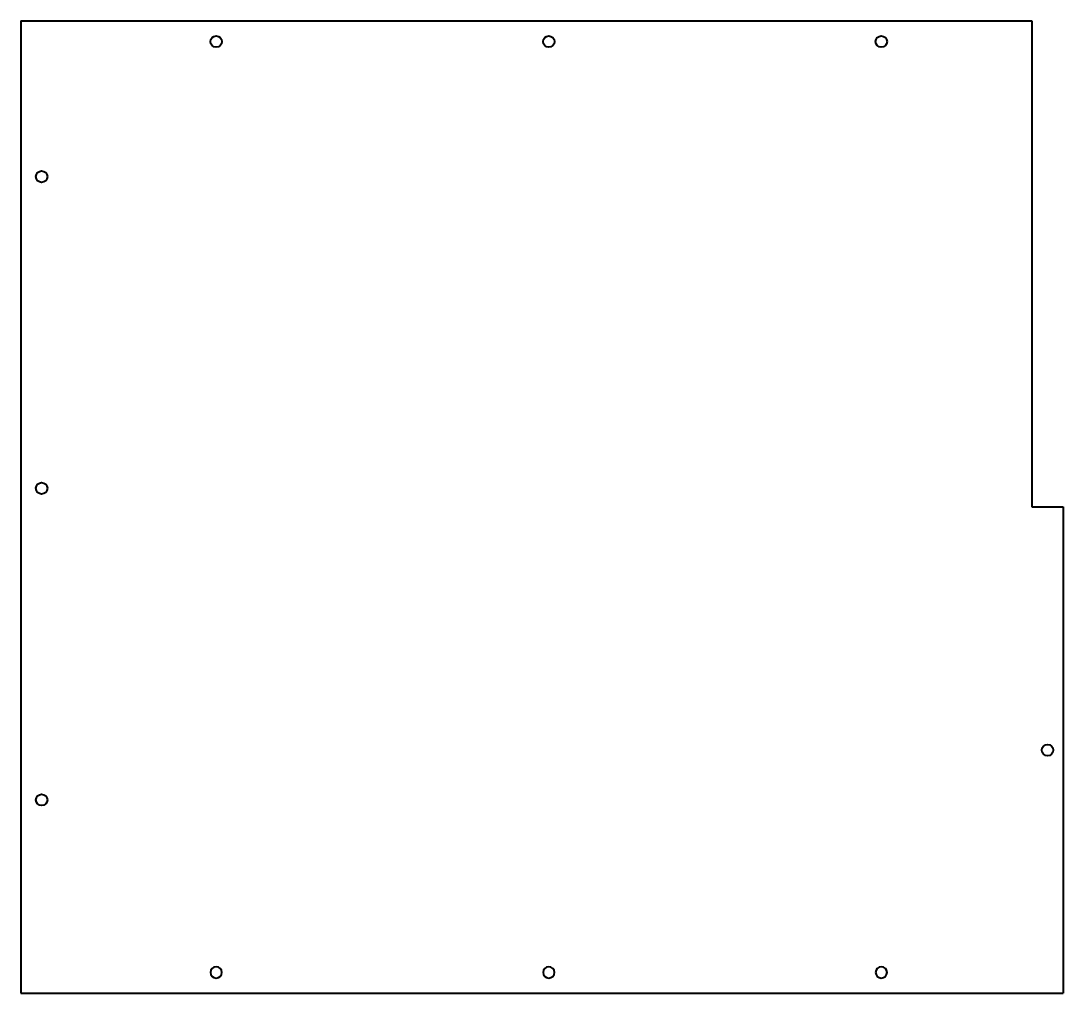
# Model space of a CAD drawing. Header units: inches. Extents: x -3644 to -3142, y -240 to 228.
import ezdxf

# ---------------------------------------------------------------- set-up
doc = ezdxf.new("R2010")
doc.units = ezdxf.units.IN
doc.header["$MEASUREMENT"] = 0
doc.layers.add('Visible', color=7, linetype='Continuous', lineweight=40)

msp = doc.modelspace()

# ---------------------------------------------------------------- linework, layer by layer
at = {"layer": 'Visible'}
for p, q in [((-3644, 228.5, 4), (-3157.5, 228.5, 4)), ((-3644, 228.5, 4), (-3644, -239.5, 4)), ((-3157.5, 228.5, 4), (-3157.5, -5.5, 4)), ((-3157.5, -5.5, 4), (-3142.5, -5.5, 4)), ((-3142.5, -5.5, 4), (-3142.5, -239.5, 4)), ((-3644, -239.5, 4), (-3142.5, -239.5, 4))]:
    msp.add_line(p, q, dxfattribs=at)
for centre in [(-3550, 218.5, 4), (-3390, 218.5, 4), (-3230, 218.5, 4), (-3634, 153.5, 4), (-3634, 3.5, 4), (-3150, -122.5, 4), (-3634, -146.5, 4)]:
    msp.add_circle(centre, 2.75, dxfattribs=at)
at = {"layer": 'Visible', "extrusion": (0, 0, -1)}
for centre in [(3550, -229.5, -4), (3390, -229.5, -4), (3230, -229.5, -4)]:
    msp.add_circle(centre, 2.75, dxfattribs=at)

doc.saveas('drawing.dxf')
